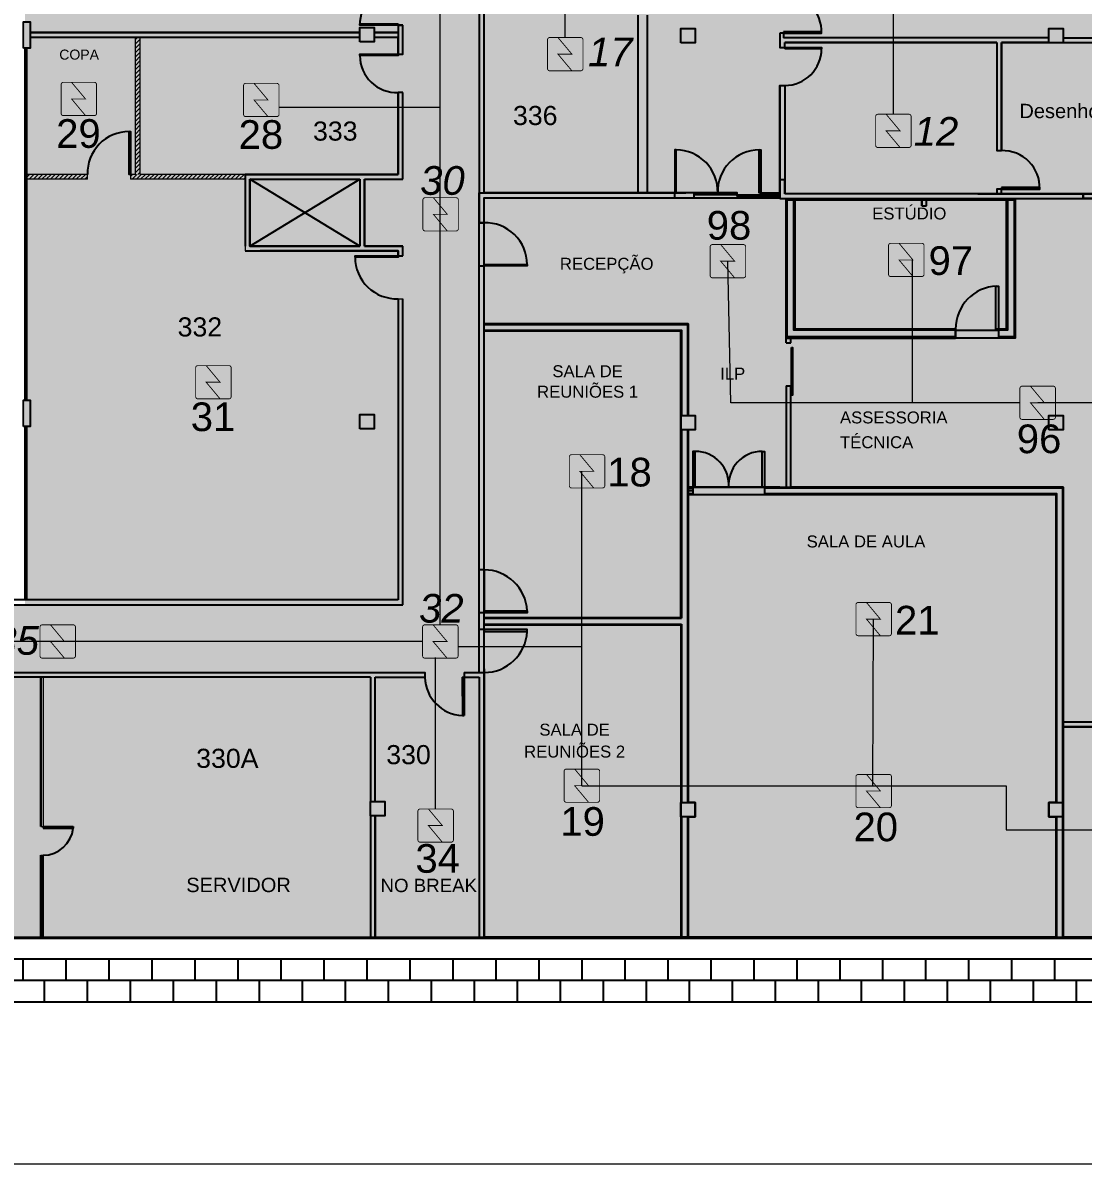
# Model space of a CAD drawing. Header units: metres. Extents: x -331 to 2982, y 362 to 2539.
# Drawn here: x 845.1 to 867.3, y 2147.78 to 2171.67 of the extents above; entities that cross this region are included whole.
import ezdxf
from ezdxf.enums import TextEntityAlignment as Align

# ---------------------------------------------------------------- set-up
doc = ezdxf.new("R2010")
doc.units = ezdxf.units.M
doc.layers.get('0').update_dxf_attribs({"color": 251})
for name, color, linetype in [('72_EGR_BASE_PRIMITIVE', 7, 'Continuous'), ('ALV', 251, 'Continuous'), ('CX', 251, 'Continuous'), ('Det', 251, 'Continuous'), ('DET. FUMAÇA', 1, 'Continuous'), ('Div', 251, 'Continuous'), ('Est', 251, 'Continuous'), ('PAREDE', 4, 'Continuous'), ('PORTAS', 2, 'Continuous'), ('SALAS NOVAS', 7, 'Continuous'), ('Texto_Salas', 251, 'Continuous'), ('vid', 251, 'Continuous')]:
    doc.layers.add(name, color=color, linetype=linetype)
doc.layers.add('_corredores', color=251, linetype='Continuous', plot=False)
doc.layers.add('_salas', color=251, linetype='Continuous', plot=False)
doc.styles.add('DESTAQUE', font='arial.ttf', dxfattribs={"height": 0.4})
doc.styles.add('X3G_ENTITY_1416C09E', font='arial.ttf', dxfattribs={"height": 0.6})
doc.styles.add('X3G_ENTITY_1416C0A1', font='arial.ttf', dxfattribs={"height": 0.6})
doc.styles.add('X3G_ENTITY_1416C0AD', font='arial.ttf', dxfattribs={"height": 0.6})
doc.styles.add('X3G_ENTITY_1416C0B6', font='arial.ttf', dxfattribs={"height": 0.6})
doc.styles.add('X3G_ENTITY_1416C0D7', font='arial.ttf', dxfattribs={"height": 0.6})
doc.styles.add('X3G_ENTITY_1416C119', font='arial.ttf', dxfattribs={"height": 0.6})
doc.styles.add('X3G_ENTITY_1416C125', font='arial.ttf', dxfattribs={"height": 0.6})
doc.styles.add('X3G_ENTITY_1421EF3B', font='arial.ttf', dxfattribs={"height": 0.3})
doc.styles.add('X3G_ENTITY_1421F298', font='arial.ttf', dxfattribs={"height": 0.28})
doc.styles.add('X3G_ENTITY_1421F3B1', font='arial.ttf', dxfattribs={"height": 0.6})
doc.linetypes.add('BATTING', pattern='A,0.0001,-0.1,[134,ltypeshp.shx,S=0.1,R=0,X=-0.1,Y=0],-0.2,[134,ltypeshp.shx,S=0.1,R=180,X=0.1,Y=0],-0.1', length=0.4001)

# ---------------------------------------------------------------- blocks, each defined once
blk = doc.blocks.new('Detector de fumaça')
at = {"layer": 'DET. FUMAÇA', "linetype": 'Continuous', "lineweight": 15, "const_width": 0.0187}
blk.add_lwpolyline([(774.599, 539.816), (775.249, 539.816, -0.414214), (775.296, 539.769), (775.296, 539.167, -0.414214), (775.249, 539.12), (774.599, 539.12, -0.414214), (774.553, 539.167), (774.553, 539.769, -0.414214)], format="xyb", close=True, dxfattribs=at)
blk.add_lwpolyline([(774.773, 539.816), (775.064, 539.468), (774.773, 539.468), (775.064, 539.12)], dxfattribs=at)

msp = doc.modelspace()

# ---------------------------------------------------------------- hatches: boundary and pattern name
at = {"layer": '_corredores', "transparency": 33554508}
h = msp.add_hatch(color=256, dxfattribs=at)
h.dxf.hatch_style = 1
h.paths.add_polyline_path([(851.611, 2224.542), (870.381, 2224.542), (870.381, 2226.378), (870.191, 2226.378), (870.191, 2226.575), (870.005, 2226.762), (866.306, 2226.763), (866.29, 2226.729), (866.185, 2226.811), (865.424, 2227.572), (863.996, 2227.572), (862.567, 2227.572), (861.757, 2226.763), (861.722, 2226.763), (861.718, 2226.762), (861.705, 2226.761), (861.687, 2226.761), (858.092, 2226.763), (857.746, 2226.416), (857.399, 2226.763), (853.806, 2226.763), (853.79, 2226.729), (853.686, 2226.811), (852.924, 2227.572), (851.496, 2227.572), (849.749, 2227.572), (849.749, 2226.812), (849.609, 2226.812), (849.609, 2229.892), (844.805, 2229.892), (844.805, 2226.871), (844.864, 2226.812), (845.246, 2227.194), (845.628, 2226.812), (845.246, 2226.43), (844.805, 2226.871), (844.805, 2226.753), (844.815, 2226.763), (840.708, 2226.763), (840.376, 2226.43), (840.043, 2226.763), (836.436, 2226.763), (836.42, 2226.729), (836.316, 2226.811), (835.554, 2227.572), (834.126, 2227.572), (832.698, 2227.572), (831.888, 2226.763), (831.852, 2226.763), (831.849, 2226.762), (831.835, 2226.761), (831.817, 2226.761), (828.223, 2226.763), (827.876, 2226.416), (827.529, 2226.763), (823.936, 2226.763), (823.92, 2226.729), (823.815, 2226.811), (823.054, 2227.572), (821.626, 2227.572), (820.197, 2227.572), (819.387, 2226.763), (819.352, 2226.763), (819.348, 2226.762), (819.335, 2226.761), (819.317, 2226.761), (815.722, 2226.763), (815.376, 2226.416), (815.029, 2226.763), (811.436, 2226.763), (811.42, 2226.729), (811.315, 2226.811), (810.554, 2227.572), (809.126, 2227.572), (807.697, 2227.572), (806.887, 2226.763), (806.852, 2226.763), (806.848, 2226.762), (806.835, 2226.761), (806.817, 2226.761), (803.222, 2226.763), (802.876, 2226.416), (802.529, 2226.763), (798.936, 2226.763), (798.92, 2226.729), (798.815, 2226.811), (798.054, 2227.572), (796.626, 2227.572), (795.197, 2227.572), (794.387, 2226.763), (794.352, 2226.763), (794.348, 2226.762), (794.335, 2226.761), (794.317, 2226.761), (790.722, 2226.763), (790.376, 2226.416), (790.029, 2226.763), (786.436, 2226.763), (786.42, 2226.729), (786.315, 2226.811), (785.554, 2227.572), (784.126, 2227.572), (782.697, 2227.572), (781.887, 2226.763), (781.852, 2226.763), (781.848, 2226.762), (781.835, 2226.761), (781.817, 2226.761), (778.222, 2226.763), (777.876, 2226.416), (777.529, 2226.763), (773.936, 2226.763), (773.92, 2226.729), (773.816, 2226.811), (773.054, 2227.572), (771.626, 2227.572), (770.197, 2227.572), (769.387, 2226.763), (769.352, 2226.763), (769.348, 2226.762), (769.335, 2226.761), (769.317, 2226.761), (765.617, 2226.762), (765.431, 2226.575), (765.431, 2226.378), (765.241, 2226.378), (765.241, 2224.542), (770.086, 2224.542), (770.086, 2214.629), (770.226, 2214.629), (770.226, 2205.509), (767.338, 2205.509), (767.338, 2207.704), (766.211, 2207.704), (766.211, 2205.509), (751.111, 2205.509), (751.111, 2210.741), (749.911, 2210.741), (749.911, 2205.509), (746.061, 2205.509), (746.061, 2201.894), (748.431, 2201.894), (748.431, 2203.594), (748.031, 2203.594), (748.031, 2203.794), (754.456, 2203.794), (754.456, 2203.594), (754.131, 2203.594), (754.131, 2201.894), (754.456, 2201.894), (754.456, 2201.694), (754.456, 2201.169), (757.956, 2201.169), (757.956, 2203.569), (757.956, 2203.769), (768.011, 2203.769), (768.011, 2203.749), (768.816, 2203.749), (768.816, 2195.789), (767.986, 2195.789), (767.986, 2195.769), (762.346, 2195.769), (761.071, 2195.769), (761.071, 2193.044), (754.156, 2193.044), (752.481, 2193.044), (752.481, 2160.519), (752.481, 2157.069), (754.081, 2157.069), (754.081, 2160.544), (753.906, 2160.544), (753.906, 2163.419), (754.171, 2163.419), (754.171, 2187.629), (760.806, 2187.629), (760.806, 2187.719), (773.011, 2187.719), (775.861, 2187.719), (782.791, 2187.719), (782.791, 2190.319), (775.861, 2190.319), (772.986, 2190.319), (772.986, 2195.79), (771.756, 2195.789), (771.756, 2203.744), (773.121, 2203.744), (773.121, 2203.829), (845.141, 2203.829), (845.141, 2195.819), (845.261, 2195.819), (845.261, 2190.319), (839.761, 2190.319), (839.761, 2188.494), (845.261, 2188.494), (845.261, 2187.569), (849.661, 2187.569), (849.661, 2185.094), (852.261, 2185.094), (852.261, 2183.894), (853.061, 2183.894), (853.061, 2176.889), (852.261, 2176.889), (852.261, 2175.254), (853.061, 2175.254), (853.061, 2168.394), (852.261, 2168.394), (852.261, 2166.994), (853.061, 2166.994), (853.061, 2159.489), (825.261, 2159.489), (825.261, 2158.669), (814.561, 2158.669), (814.561, 2159.469), (811.031, 2159.469), (811.031, 2158.069), (813.081, 2158.069), (813.081, 2157.769), (812.881, 2157.769), (812.881, 2156.869), (827.081, 2156.869), (827.081, 2158.069), (854.661, 2158.069), (854.661, 2183.893), (855.756, 2183.893), (855.756, 2184.657), (854.661, 2184.657), (854.661, 2186.757), (855.756, 2186.757), (855.756, 2187.519), (852.011, 2187.519), (852.011, 2187.719), (870.321, 2187.719), (870.321, 2195.769), (866.411, 2195.769), (866.411, 2195.773), (852.411, 2195.789), (852.411, 2195.699), (852.411, 2190.369), (849.561, 2190.369), (849.561, 2205.509), (845.001, 2205.509), (845.001, 2208.659), (849.561, 2208.659), (849.561, 2208.919), (849.561, 2212.194), (852.211, 2212.194), (852.211, 2214.629), (851.611, 2214.629)])
h.paths.add_polyline_path([(845.931, 2221.609), (845.47, 2221.609), (845.47, 2222.029), (843.97, 2222.029), (843.97, 2221.609), (843.95, 2220.109), (845.93, 2220.109), (845.931, 2214.629), (846.008, 2214.629), (846.008, 2210.809), (843.811, 2210.809), (843.811, 2205.509), (835.011, 2205.509), (835.011, 2210.809), (833.811, 2210.809), (833.811, 2205.509), (825.011, 2205.509), (825.011, 2210.809), (823.811, 2210.809), (823.811, 2205.509), (815.011, 2205.509), (815.011, 2210.809), (813.811, 2210.809), (813.811, 2205.509), (805.011, 2205.509), (805.011, 2210.809), (803.811, 2210.809), (803.811, 2205.509), (795.011, 2205.509), (795.011, 2210.809), (793.811, 2210.809), (793.811, 2205.509), (785.011, 2205.509), (785.011, 2210.809), (783.811, 2210.809), (783.811, 2205.509), (775.011, 2205.509), (775.011, 2210.809), (773.981, 2210.809), (773.981, 2205.509), (773.196, 2205.509), (773.196, 2214.629), (773.126, 2214.629), (773.125, 2220.109), (775.146, 2220.109), (775.146, 2221.609), (775.126, 2221.609), (775.126, 2222.029), (773.626, 2222.029), (773.626, 2221.609), (773.166, 2221.609), (773.166, 2224.542), (845.931, 2224.541)], flags=16)
h.paths.add_polyline_path([(851.496, 2226.43), (851.114, 2226.812), (851.496, 2227.194), (851.878, 2226.812)], flags=16)
h.paths.add_polyline_path([(834.508, 2226.812), (834.126, 2226.43), (833.744, 2226.812), (834.126, 2227.194)], flags=16)
h.paths.add_polyline_path([(863.614, 2226.812), (863.996, 2227.194), (864.378, 2226.812), (863.996, 2226.43)], flags=16)
h.paths.add_polyline_path([(822.008, 2226.812), (821.626, 2226.43), (821.244, 2226.812), (821.626, 2227.194)], flags=16)
h.paths.add_polyline_path([(864.389, 2190.556), (864.551, 2190.634), (864.712, 2190.35), (866.013, 2191.248, -0.431733), (866.332, 2192.391), (865.598, 2193.79), (865.28, 2193.589), (865.172, 2193.734, -2.788173)], flags=16)
h.paths.add_polyline_path([(809.508, 2226.812), (809.126, 2226.43), (808.744, 2226.812), (809.126, 2227.194)], flags=16)
h.paths.add_polyline_path([(797.008, 2226.812), (796.626, 2226.43), (796.244, 2226.812), (796.626, 2227.194)], flags=16)
h.paths.add_polyline_path([(784.507, 2226.812), (784.126, 2226.43), (783.744, 2226.812), (784.126, 2227.194)], flags=16)
h.paths.add_polyline_path([(772.008, 2226.812), (771.626, 2226.43), (771.244, 2226.812), (771.626, 2227.194)], flags=16)
h.paths.add_polyline_path([(767.557, 2193.922), (767.41, 2193.819), (767.205, 2194.063), (766.31, 2193.169, -0.414214), (766.31, 2192.369), (767.205, 2191.475), (767.41, 2191.719), (767.557, 2191.616, -3.171595)], flags=16)
at = {"layer": '_salas', "transparency": 33554559}
h = msp.add_hatch(color=256, dxfattribs=at)
h.dxf.hatch_style = 1
h.paths.add_polyline_path([(839.661, 2195.817), (775.861, 2195.791), (775.861, 2190.319), (782.791, 2190.319), (782.791, 2187.719), (775.861, 2187.719), (775.861, 2183.019), (799.661, 2183.019), (799.661, 2183.219), (799.261, 2183.219), (799.261, 2187.519), (806.361, 2187.519), (806.361, 2184.769), (809.061, 2184.769), (809.061, 2184.569), (810.961, 2184.569), (810.961, 2185.099), (815.161, 2185.099), (815.161, 2187.419), (817.261, 2187.419), (817.261, 2185.099), (839.261, 2185.094), (839.261, 2182.894), (845.151, 2182.894), (845.151, 2159.489), (853.061, 2159.489), (853.061, 2166.994), (852.261, 2166.994), (852.261, 2168.394), (853.061, 2168.394), (853.061, 2175.254), (852.261, 2175.254), (852.261, 2176.889), (853.061, 2176.889), (853.061, 2183.894), (852.261, 2183.894), (852.261, 2185.094), (849.661, 2185.094), (849.661, 2187.569), (845.261, 2187.569), (845.261, 2188.494), (839.761, 2188.494), (839.761, 2190.319), (839.661, 2190.319)])
h = msp.add_hatch(color=256, dxfattribs=at)
h.dxf.hatch_style = 1
h.paths.add_polyline_path([(870.321, 2187.719), (852.011, 2187.719), (852.011, 2187.519), (855.756, 2187.519), (855.756, 2186.757), (854.661, 2186.757), (854.661, 2184.657), (855.756, 2184.657), (855.756, 2183.893), (854.661, 2183.893), (854.661, 2158.069), (827.081, 2158.069), (827.081, 2156.869), (812.881, 2156.869), (812.881, 2157.769), (813.081, 2157.769), (813.081, 2158.069), (811.031, 2158.069), (811.031, 2159.469), (811.111, 2159.469), (811.111, 2163.169), (809.161, 2163.169), (809.161, 2163.319), (806.761, 2163.319), (806.761, 2160.619), (806.361, 2160.619), (806.361, 2159.744), (794.611, 2159.744), (794.611, 2150.719), (794.811, 2150.719), (794.811, 2152.509), (818.111, 2152.509), (870.321, 2152.509)])
h.paths.add_polyline_path([(806.557, 2158.749), (806.557, 2155.869), (802.711, 2155.869), (802.711, 2158.749)], flags=16)
at = {"layer": 'ALV', "linetype": 'Continuous', "lineweight": 15, "true_color": 0x5f5f5f}
h = msp.add_hatch(dxfattribs=at)
h.set_pattern_fill('ANSI31', color=251, scale=0.02)
h.set_pattern_definition([(45, (-478.100764, 0), (-0.0449012806, 0.0449012806), [])])
h.paths.add_polyline_path([(847.559, 2171.371), (847.459, 2171.371), (847.459, 2168.496), (847.559, 2168.496)])
h = msp.add_hatch(dxfattribs=at)
h.set_pattern_fill('ANSI31', color=251, scale=0.02)
h.set_pattern_definition([(45, (-568.100764, 0), (-0.0449012806, 0.0449012806), [])])
h.paths.add_polyline_path([(849.759, 2168.496), (847.359, 2168.496), (847.359, 2168.396), (849.759, 2168.396)])
h.paths.add_polyline_path([(846.459, 2168.496), (845.184, 2168.496), (845.184, 2168.396), (846.459, 2168.396)])

# ---------------------------------------------------------------- linework, layer by layer
at = {"linetype": 'Continuous'}
msp.add_line((860.953, 2168.392), (861.053, 2168.392), dxfattribs=at)
at = {"layer": '72_EGR_BASE_PRIMITIVE', "color": 251, "true_color": 0x5f5f5f}
for p, q in [((861.823, 2171.127), (861.053, 2171.127)), ((861.823, 2171.157), (861.823, 2171.127))]:
    msp.add_line(p, q, dxfattribs=at)
at = {"layer": '72_EGR_BASE_PRIMITIVE', "color": 251, "linetype": 'Continuous', "lineweight": -3, "true_color": 0x5f5f5f}
msp.add_line((852.379, 2157.971), (843.062, 2157.971), dxfattribs=at)
msp.add_lwpolyline([(860.953, 2168.01), (860.549, 2168.01), (860.549, 2168.11)], dxfattribs=at)
at = {"layer": '72_EGR_BASE_PRIMITIVE', "color": 251, "linetype": 'Continuous', "lineweight": -3, "true_color": 0x5f5f5f, "extrusion": (-1.22405e-16, 6.11726e-17, -1)}
msp.add_lwpolyline([(-865.59, 2168.093), (-865.59, 2168.193), (-865.49, 2168.193), (-865.49, 2168.193), (-865.49, 2168.093)], dxfattribs=at)
at = {"layer": '72_EGR_BASE_PRIMITIVE', "color": 251, "true_color": 0x5f5f5f}
for points in [[(866.879, 2171.357, 0), (870.299, 2171.357, 0)], [(866.879, 2171.257, 0), (870.299, 2171.257, 0)], [(860.549, 2168.11, 0), (860.953, 2168.11, 0)], [(852.479, 2155.371, 0), (852.479, 2157.166, 0)]]:
    msp.add_polyline3d(points, dxfattribs=at)
at = {"layer": 'ALV', "color": 251}
for p, q in [((854.659, 2181.996), (854.659, 2167.484)), ((854.759, 2168.11), (854.759, 2181.996)), ((857.979, 2171.835), (857.979, 2168.11)), ((858.179, 2168.11), (858.179, 2171.835)), ((861.023, 2171.457), (860.953, 2171.457)), ((861.023, 2171.457), (861.023, 2171.357)), ((866.579, 2171.357), (861.023, 2171.357)), ((866.579, 2171.357), (861.023, 2171.357)), ((865.49, 2171.257), (861.053, 2171.257)), ((861.053, 2171.257), (865.49, 2171.257)), ((865.49, 2171.257), (865.49, 2168.998)), ((866.579, 2171.257), (865.59, 2171.257)), ((865.59, 2171.257), (866.579, 2171.257)), ((860.953, 2170.337), (860.953, 2167.992)), ((861.055, 2170.358), (861.053, 2168.092)), ((857.979, 2168.11), (854.759, 2168.11)), ((858.749, 2168.11), (858.179, 2168.11)), ((854.759, 2167.484), (854.759, 2168.01)), ((860.953, 2167.992), (863.919, 2167.992)), ((860.953, 2167.992), (863.919, 2167.992)), ((867.299, 2168.092), (861.053, 2168.092)), ((863.919, 2167.842), (863.919, 2167.992)), ((863.919, 2167.992), (863.919, 2167.842)), ((864.019, 2167.842), (864.019, 2167.992)), ((864.019, 2167.992), (867.299, 2167.992)), ((866.092, 2168.092), (867.299, 2168.092)), ((866.092, 2167.992), (867.299, 2167.992)), ((863.919, 2167.842), (864.019, 2167.842)), ((854.759, 2167.484), (854.659, 2167.484)), ((854.659, 2167.484), (854.759, 2167.484)), ((854.659, 2166.584), (854.759, 2166.584)), ((854.759, 2158.146), (854.759, 2166.584)), ((852.959, 2159.591), (844.769, 2159.591)), ((844.769, 2159.491), (853.059, 2159.491)), ((854.343, 2158.071), (854.343, 2157.971)), ((845.529, 2157.971), (845.479, 2157.971)), ((845.479, 2157.971), (845.479, 2154.846)), ((845.479, 2154.846), (845.479, 2157.971)), ((852.379, 2157.971), (852.379, 2157.166)), ((852.479, 2157.166), (852.479, 2157.971)), ((852.479, 2157.971), (853.517, 2157.971)), ((854.303, 2157.971), (854.343, 2157.971)), ((854.343, 2157.971), (854.659, 2157.971)), ((854.659, 2157.971), (854.659, 2152.531)), ((852.379, 2157.166), (852.379, 2155.371)), ((852.379, 2155.371), (852.489, 2155.371)), ((852.379, 2155.071), (852.379, 2152.531)), ((852.379, 2155.071), (852.379, 2152.531)), ((852.479, 2155.071), (852.479, 2152.531)), ((852.479, 2152.531), (852.479, 2155.071)), ((845.479, 2152.531), (845.479, 2154.246)), ((845.479, 2154.246), (845.479, 2152.531)), ((845.479, 2152.531), (845.529, 2152.531))]:
    msp.add_line(p, q, dxfattribs=at)
at = {"layer": 'ALV', "color": 150, "lineweight": 0}
msp.add_line((856.458, 2171.364), (856.458, 2172.281), dxfattribs=at)
at = {"layer": 'ALV', "color": 251, "true_color": 0x5f5f5f}
for p, q in [((853.059, 2171.016), (853.059, 2171.621)), ((853.059, 2171.016), (853.059, 2171.621)), ((853.059, 2170.216), (852.959, 2170.216)), ((852.959, 2170.216), (852.959, 2168.496)), ((853.059, 2170.216), (852.959, 2170.216)), ((852.959, 2170.216), (852.959, 2168.496)), ((853.059, 2168.396), (853.059, 2170.216)), ((853.059, 2168.396), (853.059, 2170.216)), ((852.959, 2168.496), (849.759, 2168.496)), ((849.759, 2168.496), (849.759, 2166.996)), ((849.859, 2166.996), (849.859, 2168.396)), ((849.859, 2168.396), (852.159, 2168.396)), ((849.859, 2166.996), (849.859, 2168.396)), ((849.859, 2168.396), (852.159, 2168.396)), ((852.159, 2168.396), (852.159, 2167.054)), ((852.159, 2168.396), (852.159, 2167.054)), ((852.259, 2166.996), (852.259, 2168.396)), ((852.259, 2168.396), (853.059, 2168.396)), ((852.259, 2166.996), (852.259, 2168.396)), ((852.259, 2168.396), (853.059, 2168.396)), ((852.159, 2166.996), (849.859, 2166.996)), ((852.159, 2166.996), (849.859, 2166.996)), ((853.059, 2166.996), (852.259, 2166.996)), ((853.059, 2166.996), (852.259, 2166.996)), ((853.059, 2166.796), (853.059, 2166.996)), ((852.959, 2166.796), (853.059, 2166.796)), ((852.959, 2165.896), (852.959, 2159.591)), ((853.059, 2159.491), (853.059, 2165.896)), ((852.959, 2165.33), (852.959, 2159.591)), ((852.959, 2165.33), (852.959, 2159.591)), ((853.059, 2159.491), (853.059, 2165.33)), ((853.059, 2159.491), (853.059, 2165.33)), ((853.059, 2160.591), (853.059, 2165.33))]:
    msp.add_line(p, q, dxfattribs=at)
at = {"layer": 'ALV', "color": 251, "linetype": 'Continuous', "lineweight": 15, "true_color": 0x5f5f5f}
for p, q in [((846.459, 2168.496), (845.184, 2168.496)), ((846.459, 2168.396), (845.184, 2168.396)), ((846.459, 2168.396), (846.459, 2168.496)), ((847.459, 2168.496), (847.359, 2168.496)), ((849.759, 2168.396), (847.359, 2168.396)), ((849.759, 2168.496), (847.559, 2168.496))]:
    msp.add_line(p, q, dxfattribs=at)
at = {"layer": 'ALV'}
for p, q in [((860.953, 2168.392), (860.953, 2167.992)), ((860.953, 2168.392), (860.953, 2167.992)), ((861.053, 2168.392), (861.053, 2168.092)), ((861.053, 2168.092), (861.053, 2168.392)), ((854.759, 2160.221), (854.759, 2168.01)), ((860.953, 2167.992), (867.299, 2167.992)), ((860.953, 2167.992), (870.319, 2167.992)), ((869.619, 2168.092), (861.053, 2168.092)), ((865.092, 2168.092), (867.299, 2168.092)), ((865.092, 2167.992), (867.299, 2167.992)), ((867.299, 2168.092), (867.299, 2167.992)), ((867.299, 2167.992), (867.299, 2168.092)), ((867.299, 2167.992), (870.319, 2167.992)), ((854.343, 2158.071), (854.343, 2157.971)), ((854.759, 2152.531), (854.759, 2158.071)), ((854.303, 2157.971), (854.343, 2157.971)), ((854.343, 2157.971), (854.659, 2157.971)), ((854.659, 2157.971), (854.659, 2152.531)), ((845.479, 2152.531), (845.479, 2154.246)), ((845.529, 2152.531), (845.529, 2154.246))]:
    msp.add_line(p, q, dxfattribs=at)
at = {"layer": 'ALV', "linetype": 'Continuous', "lineweight": 15}
for p, q in [((845.529, 2157.971), (845.529, 2154.846)), ((845.479, 2154.846), (845.529, 2154.846)), ((845.479, 2154.246), (845.529, 2154.246)), ((845.529, 2154.246), (845.529, 2152.531))]:
    msp.add_line(p, q, dxfattribs=at)
at = {"layer": 'ALV', "color": 251}
for points in [[(857.979, 2171.748), (857.979, 2168.11)], [(858.179, 2168.11), (858.179, 2171.748)], [(854.659, 2168.13), (854.659, 2168.13)], [(857.979, 2168.11), (854.779, 2168.11)], [(852.959, 2166.796), (852.959, 2166.896), (850.072, 2166.896)], [(854.343, 2158.071), (854.659, 2158.071), (854.659, 2158.071), (854.659, 2166.584)], [(843.062, 2158.071), (853.517, 2158.071), (853.517, 2157.97)], [(854.759, 2158.146), (854.759, 2152.531)]]:
    msp.add_lwpolyline(points, dxfattribs=at)
at = {"layer": 'ALV', "color": 251, "true_color": 0x5f5f5f}
for points in [[(845.259, 2171.471), (852.159, 2171.471)], [(852.159, 2171.471), (845.259, 2171.471)], [(852.459, 2171.471), (852.959, 2171.471)], [(852.459, 2171.471), (852.959, 2171.471)], [(852.959, 2171.621), (852.959, 2171.471)], [(852.959, 2171.621), (853.059, 2171.621)], [(852.959, 2171.621), (852.959, 2171.471)], [(852.959, 2171.621), (853.059, 2171.621)], [(845.259, 2171.371), (852.159, 2171.371)], [(845.259, 2171.371), (852.159, 2171.371)], [(852.459, 2171.371), (852.959, 2171.371)], [(852.459, 2171.371), (852.959, 2171.371)], [(852.959, 2171.016), (852.959, 2171.371)], [(852.959, 2171.016), (852.959, 2171.371)], [(852.959, 2171.016), (853.059, 2171.016)], [(852.959, 2171.016), (853.059, 2171.016)], [(853.059, 2170.216), (852.959, 2170.216)], [(852.959, 2168.496), (852.959, 2170.216)], [(853.059, 2170.216), (852.959, 2170.216)], [(852.959, 2168.496), (852.959, 2170.216)], [(853.059, 2168.396), (853.059, 2170.216)], [(853.059, 2168.396), (853.059, 2170.216)], [(849.759, 2168.496), (852.959, 2168.496)], [(849.859, 2168.496), (852.959, 2168.496)], [(849.859, 2168.396), (849.859, 2166.996), (852.159, 2166.996)], [(849.859, 2168.396), (852.159, 2168.396)], [(849.859, 2168.396), (849.859, 2166.996), (852.159, 2166.996)], [(849.859, 2168.396), (852.159, 2168.396)], [(852.159, 2168.396), (852.159, 2166.996)], [(852.159, 2168.396), (852.159, 2166.996)], [(852.259, 2168.396), (852.259, 2166.996)], [(852.259, 2168.396), (853.059, 2168.396)], [(852.259, 2168.396), (852.259, 2166.996)], [(852.259, 2168.396), (853.059, 2168.396)], [(852.259, 2166.996), (853.059, 2166.996)], [(852.259, 2166.996), (853.059, 2166.996)], [(852.959, 2166.996), (852.959, 2166.996)], [(853.059, 2166.996), (853.059, 2166.996)], [(849.759, 2166.896), (852.959, 2166.896)], [(849.759, 2166.896), (852.959, 2166.896)], [(852.959, 2166.896), (850.072, 2166.896)], [(852.959, 2166.896), (852.959, 2166.796)], [(853.059, 2164.896), (853.059, 2164.896)]]:
    msp.add_lwpolyline(points, dxfattribs=at)
for points in [[(852.159, 2171.471), (845.259, 2171.471), (845.259, 2171.371), (852.159, 2171.371)], [(853.059, 2171.621), (852.959, 2171.621), (852.959, 2171.471), (852.459, 2171.471), (852.459, 2171.371), (852.959, 2171.371), (852.959, 2171.016), (853.059, 2171.016)], [(853.059, 2171.621), (852.959, 2171.621), (852.959, 2171.016), (853.059, 2171.016)]]:
    msp.add_lwpolyline(points, close=True, dxfattribs=at)
at = {"layer": 'ALV', "color": 251, "linetype": 'Continuous', "lineweight": 15, "true_color": 0x5f5f5f}
for points in [[(852.959, 2171.651), (852.959, 2171.621)], [(847.459, 2168.496), (847.459, 2171.371)], [(847.559, 2168.496), (847.559, 2171.371)], [(847.359, 2168.496), (847.359, 2168.396)], [(852.959, 2168.496), (849.759, 2168.496)], [(849.759, 2168.496), (849.759, 2166.896)]]:
    msp.add_lwpolyline(points, dxfattribs=at)
at = {"layer": 'ALV', "color": 251, "linetype": 'Continuous', "lineweight": -3, "true_color": 0x5f5f5f}
for points in [[(860.953, 2171.457), (860.953, 2171.157), (861.053, 2171.157), (861.053, 2171.257)], [(865.49, 2171.257), (865.49, 2168.998), (865.59, 2168.998)], [(860.953, 2167.992), (860.953, 2170.358), (861.055, 2170.358)], [(854.779, 2168.01), (858.749, 2168.01), (858.749, 2168.11)]]:
    msp.add_lwpolyline(points, dxfattribs=at)
at = {"layer": 'ALV', "color": 251, "linetype": 'Continuous', "lineweight": -3}
msp.add_lwpolyline([(865.59, 2171.257), (865.59, 2168.998), (865.59, 2171.257)], dxfattribs=at)
at = {"layer": 'ALV'}
for points in [[(854.659, 2160.221), (854.659, 2168.11), (858.979, 2168.11)], [(854.759, 2168.01), (859.153, 2168.01), (859.153, 2168.11), (854.759, 2168.11)], [(854.343, 2158.071), (854.759, 2158.071), (854.759, 2158.071)], [(845.479, 2154.246), (845.479, 2152.531), (845.529, 2152.531), (845.529, 2154.246)]]:
    msp.add_lwpolyline(points, dxfattribs=at)
at = {"layer": 'CX', "color": 251, "ltscale": 8}
msp.add_line((861.053, 2171.157), (861.053, 2171.127), dxfattribs=at)
at = {"layer": 'CX', "color": 8, "linetype": 'Continuous'}
for p, q in [((864.629, 2165.262), (864.629, 2165.072)), ((865.529, 2165.262), (865.529, 2165.072))]:
    msp.add_line(p, q, dxfattribs=at)
at = {"layer": 'CX', "linetype": 'Continuous'}
for p, q in [((859.029, 2161.951), (859.179, 2161.951)), ((859.029, 2161.931), (859.129, 2161.931)), ((859.129, 2161.951), (859.129, 2161.801)), ((860.629, 2161.951), (860.629, 2161.801)), ((860.679, 2161.951), (861.079, 2161.951)), ((859.029, 2161.821), (859.129, 2161.821)), ((859.029, 2161.801), (859.179, 2161.801))]:
    msp.add_line(p, q, dxfattribs=at)
at = {"layer": 'CX', "ltscale": 0.8}
for p, q in [((859.179, 2161.801), (860.579, 2161.801)), ((854.303, 2157.971), (854.304, 2157.171)), ((854.343, 2157.971), (854.344, 2157.171)), ((854.304, 2157.171), (854.344, 2157.171)), ((845.529, 2154.846), (846.159, 2154.846)), ((845.529, 2154.811), (846.159, 2154.811))]:
    msp.add_line(p, q, dxfattribs=at)
at = {"layer": 'CX'}
for p, q in [((854.759, 2160.221), (854.659, 2160.221)), ((854.759, 2159.321), (854.659, 2159.321)), ((854.759, 2158.971), (854.759, 2159.321)), ((854.759, 2158.971), (854.659, 2158.971))]:
    msp.add_line(p, q, dxfattribs=at)
at = {"layer": 'CX', "color": 251, "ltscale": 0.8}
for p, q in [((854.303, 2157.971), (854.304, 2157.171)), ((854.343, 2157.971), (854.344, 2157.171)), ((854.304, 2157.171), (854.344, 2157.171))]:
    msp.add_line(p, q, dxfattribs=at)
at = {"layer": 'CX', "color": 251, "ltscale": 8, "true_color": 0x5f5f5f}
for points in [[(852.959, 2171.651), (852.959, 2171.621), (852.159, 2171.621), (852.159, 2171.651)], [(852.959, 2171.651), (852.959, 2171.621), (852.159, 2171.621), (852.159, 2171.651)], [(852.959, 2171.016), (852.959, 2170.986), (852.159, 2170.986), (852.159, 2171.016)], [(847.359, 2168.496), (847.329, 2168.496), (847.329, 2169.396), (847.359, 2169.396)], [(852.959, 2166.796), (852.959, 2166.766), (852.059, 2166.766), (852.059, 2166.796)]]:
    msp.add_lwpolyline(points, close=True, dxfattribs=at)
at = {"layer": 'CX', "color": 251, "ltscale": 8}
for points in [[(861.023, 2171.487), (861.023, 2171.457), (861.823, 2171.457), (861.823, 2171.487)], [(865.59, 2168.223), (865.59, 2168.193), (866.39, 2168.193), (866.39, 2168.223)], [(854.759, 2166.584), (854.759, 2166.614), (855.659, 2166.614), (855.659, 2166.584)]]:
    msp.add_lwpolyline(points, close=True, dxfattribs=at)
at = {"layer": 'CX', "color": 251, "linetype": 'Continuous', "lineweight": -3, "true_color": 0x5f5f5f}
msp.add_lwpolyline([(861.053, 2171.157), (861.823, 2171.157), (861.823, 2171.127)], dxfattribs=at)
at = {"layer": 'CX', "color": 251, "ltscale": 0.8}
for points in [[(858.749, 2168.11), (858.779, 2168.11), (858.779, 2169.01), (858.749, 2169.01)], [(860.549, 2168.11), (860.519, 2168.11), (860.519, 2169.01), (860.549, 2169.01)]]:
    msp.add_lwpolyline(points, close=True, dxfattribs=at)
at = {"layer": 'CX', "ltscale": 0.8}
for points in [[(859.153, 2168.11), (859.153, 2168.08), (860.053, 2168.08), (860.053, 2168.11)], [(860.953, 2168.073), (860.953, 2168.043), (860.053, 2168.043), (860.053, 2168.073)], [(859.129, 2161.951), (859.179, 2161.951), (859.179, 2162.701), (859.129, 2162.701)], [(860.629, 2161.951), (860.579, 2161.951), (860.579, 2162.701), (860.629, 2162.701)]]:
    msp.add_lwpolyline(points, close=True, dxfattribs=at)
at = {"layer": 'CX', "color": 8, "linetype": 'Continuous'}
for points in [[(865.529, 2165.262), (865.469, 2165.262), (865.469, 2166.162), (865.529, 2166.162)], [(864.629, 2165.237), (865.529, 2165.237), (865.529, 2165.072), (864.629, 2165.072)]]:
    msp.add_lwpolyline(points, close=True, dxfattribs=at)
msp.add_lwpolyline([(865.879, 2165.072), (865.529, 2165.072)], dxfattribs=at)
msp.add_lwpolyline([(865.879, 2165.072), (865.529, 2165.072)], dxfattribs=at)
msp.add_lwpolyline([(865.879, 2165.072), (865.529, 2165.072)], dxfattribs=at)
at = {"layer": 'CX', "linetype": 'BATTING'}
msp.add_lwpolyline([(859.129, 2161.876), (859.029, 2161.876)], dxfattribs=at)
at = {"layer": 'CX', "ltscale": 0.8}
for points in [[(854.759, 2160.221), (854.759, 2159.361)], [(854.759, 2158.071), (854.759, 2158.931)], [(845.529, 2154.846), (845.529, 2154.811)], [(846.159, 2154.846), (846.159, 2154.811)]]:
    msp.add_lwpolyline(points, dxfattribs=at)
at = {"layer": 'CX'}
msp.add_lwpolyline([(854.659, 2158.971), (854.659, 2159.321)], dxfattribs=at)
at = {"layer": 'CX', "linetype": 'Continuous'}
for points in [[(854.759, 2159.321), (854.759, 2159.361), (855.659, 2159.361), (855.659, 2159.321)], [(854.759, 2158.971), (854.759, 2158.931), (855.659, 2158.931), (855.659, 2158.971)]]:
    msp.add_lwpolyline(points, close=True, dxfattribs=at)
at = {"layer": 'CX', "color": 251, "ltscale": 8}
for centre, radius, start, end in [((852.93, 2171.65), 0.771, 87.8389, 182.1611), ((861.053, 2171.487), 0.771, 357.8106, 90), ((861.047, 2171.135), 0.776, 270.5761, 359.4303), ((865.611, 2168.219), 0.779, 358.0738, 91.5783), ((854.789, 2166.614), 0.871, 0, 91.942)]:
    msp.add_arc(centre, radius, start, end, dxfattribs=at)
at = {"layer": 'CX', "color": 251, "ltscale": 8, "true_color": 0x5f5f5f}
for centre, radius, start, end in [((852.93, 2171.65), 0.771, 87.8389, 182.1611), ((852.933, 2170.986), 0.774, 180, 271.942), ((847.329, 2168.526), 0.871, 90, 181.942), ((852.93, 2166.766), 0.871, 180, 271.942)]:
    msp.add_arc(centre, radius, start, end, dxfattribs=at)
at = {"layer": 'CX', "color": 251, "ltscale": 0.8}
for centre, radius, start, end in [((858.779, 2168.14), 0.871, 358.058, 90), ((860.519, 2168.14), 0.871, 90, 181.942), ((854.343, 2157.996), 0.826, 181.8454, 267.2796)]:
    msp.add_arc(centre, radius, start, end, dxfattribs=at)
at = {"layer": 'CX', "color": 8, "ltscale": 0.8}
msp.add_arc((865.53, 2165.262), 0.901, 92.6039, 180, dxfattribs=at)
at = {"layer": 'CX', "ltscale": 0.8}
for centre, radius, start, end in [((859.179, 2161.999), 0.702, 355.0209, 90), ((860.58, 2161.999), 0.702, 90, 184.9791), ((854.759, 2159.32), 0.901, 2.6039, 90), ((854.759, 2158.972), 0.901, 270, 357.3961), ((845.524, 2154.885), 0.639, 270.4217, 353.3514)]:
    msp.add_arc(centre, radius, start, end, dxfattribs=at)
at = {"layer": 'Det', "color": 251, "true_color": 0x5f5f5f}
for p, q in [((852.159, 2166.996), (849.859, 2168.396)), ((849.859, 2166.996), (852.159, 2168.396)), ((852.159, 2166.996), (849.859, 2168.396)), ((849.859, 2166.996), (852.159, 2168.396))]:
    msp.add_line(p, q, dxfattribs=at)
at = {"layer": 'Det', "color": 251}
for p, q in [((870.759, 2152.071), (794.809, 2152.071)), ((845.109, 2151.621), (845.109, 2152.071)), ((845.559, 2152.071), (845.559, 2152.071)), ((846.009, 2151.621), (846.009, 2152.071)), ((846.459, 2152.071), (846.459, 2152.071)), ((846.909, 2151.621), (846.909, 2152.071)), ((847.359, 2152.071), (847.359, 2152.071)), ((847.809, 2151.621), (847.809, 2152.071)), ((848.259, 2152.071), (848.259, 2152.071)), ((848.709, 2151.621), (848.709, 2152.071)), ((849.159, 2152.071), (849.159, 2152.071)), ((849.609, 2151.621), (849.609, 2152.071)), ((850.059, 2152.071), (850.059, 2152.071)), ((850.509, 2151.621), (850.509, 2152.071)), ((850.959, 2152.071), (850.959, 2152.071)), ((851.409, 2151.621), (851.409, 2152.071)), ((851.859, 2152.071), (851.859, 2152.071)), ((852.309, 2151.621), (852.309, 2152.071)), ((852.759, 2152.071), (852.759, 2152.071)), ((853.209, 2151.621), (853.209, 2152.071)), ((853.659, 2152.071), (853.659, 2152.071)), ((854.109, 2151.621), (854.109, 2152.071)), ((854.559, 2152.071), (854.559, 2152.071)), ((855.009, 2151.621), (855.009, 2152.071)), ((855.459, 2152.071), (855.459, 2152.071)), ((855.909, 2151.621), (855.909, 2152.071)), ((856.359, 2152.071), (856.359, 2152.071)), ((856.809, 2151.621), (856.809, 2152.071)), ((857.259, 2152.071), (857.259, 2152.071)), ((857.709, 2151.621), (857.709, 2152.071)), ((858.159, 2152.071), (858.159, 2152.071)), ((858.609, 2151.621), (858.609, 2152.071)), ((859.059, 2152.071), (859.059, 2152.071)), ((859.509, 2151.621), (859.509, 2152.071)), ((859.959, 2152.071), (859.959, 2152.071)), ((860.409, 2151.621), (860.409, 2152.071)), ((860.859, 2152.071), (860.859, 2152.071)), ((861.309, 2151.621), (861.309, 2152.071)), ((861.759, 2152.071), (861.759, 2152.071)), ((862.209, 2151.621), (862.209, 2152.071)), ((862.659, 2152.071), (862.659, 2152.071)), ((863.109, 2151.621), (863.109, 2152.071)), ((863.559, 2152.071), (863.559, 2152.071)), ((864.009, 2151.621), (864.009, 2152.071)), ((864.459, 2152.071), (864.459, 2152.071)), ((864.909, 2151.621), (864.909, 2152.071)), ((865.359, 2152.071), (865.359, 2152.071)), ((865.809, 2151.621), (865.809, 2152.071)), ((866.259, 2152.071), (866.259, 2152.071)), ((866.709, 2151.621), (866.709, 2152.071)), ((867.159, 2152.071), (867.159, 2152.071)), ((870.759, 2151.621), (794.809, 2151.621)), ((845.559, 2151.171), (845.559, 2151.621)), ((846.459, 2151.171), (846.459, 2151.621)), ((847.359, 2151.171), (847.359, 2151.621)), ((848.259, 2151.171), (848.259, 2151.621)), ((849.159, 2151.171), (849.159, 2151.621)), ((850.059, 2151.171), (850.059, 2151.621)), ((850.959, 2151.171), (850.959, 2151.621)), ((851.859, 2151.171), (851.859, 2151.621)), ((852.759, 2151.171), (852.759, 2151.621)), ((853.659, 2151.171), (853.659, 2151.621)), ((854.559, 2151.171), (854.559, 2151.621)), ((855.459, 2151.171), (855.459, 2151.621)), ((856.359, 2151.171), (856.359, 2151.621)), ((857.259, 2151.171), (857.259, 2151.621)), ((858.159, 2151.171), (858.159, 2151.621)), ((859.059, 2151.171), (859.059, 2151.621)), ((859.959, 2151.171), (859.959, 2151.621)), ((860.859, 2151.171), (860.859, 2151.621)), ((861.759, 2151.171), (861.759, 2151.621)), ((862.659, 2151.171), (862.659, 2151.621)), ((863.559, 2151.171), (863.559, 2151.621)), ((864.459, 2151.171), (864.459, 2151.621)), ((865.359, 2151.171), (865.359, 2151.621)), ((866.259, 2151.171), (866.259, 2151.621)), ((867.159, 2151.171), (867.159, 2151.621)), ((871.209, 2151.171), (794.809, 2151.171))]:
    msp.add_line(p, q, dxfattribs=at)
at = {"layer": 'Det'}
for p, q in [((870.759, 2152.071), (853.37, 2152.071)), ((854.109, 2151.621), (854.109, 2152.071)), ((855.009, 2151.621), (855.009, 2152.071)), ((855.909, 2151.621), (855.909, 2152.071)), ((856.809, 2151.621), (856.809, 2152.071)), ((857.709, 2151.621), (857.709, 2152.071)), ((858.609, 2151.621), (858.609, 2152.071)), ((859.509, 2151.621), (859.509, 2152.071)), ((860.409, 2151.621), (860.409, 2152.071)), ((861.309, 2151.621), (861.309, 2152.071)), ((862.209, 2151.621), (862.209, 2152.071)), ((863.109, 2151.621), (863.109, 2152.071)), ((864.009, 2151.621), (864.009, 2152.071)), ((864.909, 2151.621), (864.909, 2152.071)), ((865.809, 2151.621), (865.809, 2152.071)), ((866.709, 2151.621), (866.709, 2152.071)), ((870.759, 2151.621), (853.37, 2151.621)), ((854.559, 2151.171), (854.559, 2151.621)), ((855.459, 2151.171), (855.459, 2151.621)), ((856.359, 2151.171), (856.359, 2151.621)), ((857.259, 2151.171), (857.259, 2151.621)), ((858.159, 2151.171), (858.159, 2151.621)), ((859.059, 2151.171), (859.059, 2151.621)), ((859.959, 2151.171), (859.959, 2151.621)), ((860.859, 2151.171), (860.859, 2151.621)), ((861.759, 2151.171), (861.759, 2151.621)), ((862.659, 2151.171), (862.659, 2151.621)), ((863.559, 2151.171), (863.559, 2151.621)), ((864.459, 2151.171), (864.459, 2151.621)), ((865.359, 2151.171), (865.359, 2151.621)), ((866.259, 2151.171), (866.259, 2151.621)), ((867.159, 2151.171), (867.159, 2151.621)), ((871.209, 2151.171), (853.37, 2151.171))]:
    msp.add_line(p, q, dxfattribs=at)
at = {"layer": 'DET. FUMAÇA', "color": 5, "linetype": 'Continuous', "lineweight": 0}
for p, q in [((859.923, 2163.718), (859.858, 2166.682)), ((863.726, 2163.718), (863.726, 2166.708)), ((863.726, 2163.718), (859.923, 2163.718)), ((865.975, 2163.718), (863.726, 2163.718)), ((868.493, 2163.718), (866.347, 2163.718)), ((856.806, 2155.701), (856.806, 2162.283)), ((862.896, 2155.701), (862.909, 2159.189)), ((854.215, 2158.618), (856.806, 2158.618)), ((856.806, 2155.701), (862.896, 2155.701)), ((862.896, 2155.701), (865.688, 2155.701)), ((865.688, 2155.701), (865.688, 2154.778)), ((865.688, 2154.778), (868.493, 2154.778))]:
    msp.add_line(p, q, dxfattribs=at)
at = {"layer": 'Div', "color": 150, "linetype": 'Continuous', "lineweight": 0}
for p, q in [((853.843, 2159.06), (853.843, 2186.197)), ((863.326, 2169.757), (863.326, 2173.84)), ((850.467, 2169.908), (853.843, 2169.908)), ((853.472, 2158.721), (826.1, 2158.721)), ((853.745, 2155.215), (853.745, 2158.383))]:
    msp.add_line(p, q, dxfattribs=at)
at = {"layer": 'Div', "linetype": 'Continuous'}
for p, q in [((859.029, 2165.372), (854.759, 2165.372)), ((858.879, 2165.222), (854.759, 2165.222)), ((861.079, 2165.072), (864.629, 2165.072)), ((861.479, 2165.072), (861.179, 2165.072)), ((861.079, 2164.972), (861.179, 2164.972)), ((861.079, 2164.072), (861.179, 2164.072)), ((859.029, 2162.951), (859.029, 2161.951)), ((861.179, 2161.951), (866.879, 2161.951)), ((866.879, 2161.951), (866.879, 2155.451)), ((859.029, 2161.801), (859.029, 2155.351)), ((860.679, 2161.801), (866.729, 2161.801)), ((866.729, 2161.801), (866.729, 2156.351)), ((854.759, 2159.221), (858.879, 2159.221)), ((854.759, 2159.071), (858.879, 2159.071)), ((858.879, 2159.071), (858.879, 2155.351)), ((867.479, 2156.931), (866.879, 2156.931)), ((858.879, 2155.051), (858.879, 2152.531)), ((859.029, 2155.051), (859.029, 2152.531)), ((866.729, 2155.051), (866.729, 2152.531)), ((866.879, 2155.051), (866.879, 2152.531))]:
    msp.add_line(p, q, dxfattribs=at)
at = {"layer": 'Div', "color": 230, "linetype": 'Continuous', "lineweight": 0}
msp.add_line((871.425, 2147.779), (778.163, 2147.779), dxfattribs=at)
at = {"layer": 'Div', "linetype": 'Continuous'}
for points in [[(859.029, 2163.451), (859.029, 2165.372), (854.759, 2165.372), (854.759, 2168.01), (860.953, 2168.01)], [(860.953, 2152.531), (854.759, 2152.531), (854.759, 2168.01), (860.953, 2168.01)], [(859.029, 2163.451), (859.029, 2165.372), (854.759, 2165.372), (854.759, 2168.01), (860.953, 2168.01)], [(860.953, 2152.531), (854.759, 2152.531), (854.759, 2168.01), (860.953, 2168.01)], [(864.629, 2165.072), (861.079, 2165.072), (861.079, 2167.992), (865.879, 2167.992), (865.879, 2165.072), (865.529, 2165.072)], [(861.079, 2165.072), (861.079, 2167.992), (865.879, 2167.992), (865.879, 2165.072)], [(864.629, 2165.097), (861.104, 2165.097), (861.104, 2167.967), (865.854, 2167.967), (865.854, 2165.097), (865.529, 2165.097)], [(864.629, 2165.237), (861.244, 2165.237), (861.244, 2167.967)], [(864.629, 2165.262), (861.269, 2165.262), (861.269, 2167.967)], [(865.879, 2168.01), (865.879, 2165.072), (865.529, 2165.072)], [(865.689, 2167.967), (865.689, 2165.262), (865.529, 2165.262)], [(865.714, 2167.967), (865.714, 2165.237), (865.529, 2165.237)], [(865.879, 2167.992), (865.877, 2165.072)], [(854.759, 2165.372), (859.029, 2165.372), (859.029, 2163.451)], [(854.759, 2165.357), (859.014, 2165.357), (859.014, 2163.451)], [(854.759, 2165.237), (858.894, 2165.237), (858.894, 2163.451)], [(859.029, 2163.451), (859.029, 2165.372)], [(854.759, 2159.221), (854.759, 2165.222)], [(854.759, 2152.531), (854.759, 2165.222), (858.879, 2165.222), (858.879, 2159.206)], [(858.879, 2159.221), (858.879, 2165.222)], [(861.079, 2164.972), (861.079, 2165.072)], [(861.179, 2164.972), (861.179, 2165.072)], [(861.079, 2164.072), (861.079, 2161.951)], [(867.479, 2157.031), (866.879, 2157.031), (866.879, 2161.951), (861.179, 2161.951), (861.179, 2164.072)], [(858.894, 2163.151), (858.894, 2159.206)], [(859.014, 2163.151), (859.014, 2155.351)], [(859.029, 2162.251), (859.029, 2163.151)], [(860.953, 2161.951), (859.029, 2161.951), (859.029, 2163.151)], [(859.029, 2163.151), (859.029, 2155.351)], [(860.953, 2161.951), (859.029, 2161.951), (859.029, 2163.151)], [(859.029, 2161.951), (866.879, 2161.951), (866.879, 2152.531)], [(860.629, 2161.936), (866.864, 2161.936), (866.864, 2152.531)], [(861.079, 2161.951), (866.879, 2161.951), (866.879, 2152.531)], [(859.029, 2152.531), (859.029, 2155.051), (859.179, 2155.051), (859.179, 2155.351), (859.029, 2155.351), (859.029, 2161.801), (866.729, 2161.801), (866.729, 2155.351), (866.579, 2155.351), (866.579, 2155.051), (866.729, 2155.051), (866.729, 2152.531)], [(860.629, 2161.816), (866.744, 2161.816), (866.744, 2155.351)], [(854.759, 2159.206), (858.894, 2159.206)], [(854.759, 2159.086), (858.894, 2159.086)], [(858.879, 2159.086), (858.879, 2152.531)], [(858.894, 2159.086), (858.894, 2155.351)], [(868.379, 2156.931), (870.299, 2156.931), (870.299, 2152.531), (866.879, 2152.531), (866.879, 2156.931), (867.479, 2156.931)], [(858.894, 2155.051), (858.894, 2152.531)], [(859.014, 2155.051), (859.014, 2152.531)], [(859.029, 2155.051), (859.029, 2152.531)], [(866.744, 2155.051), (866.744, 2152.531)]]:
    msp.add_lwpolyline(points, dxfattribs=at)
for points in [[(867.299, 2168.092), (869.619, 2168.092), (869.619, 2167.992), (867.299, 2167.992)], [(861.195, 2164.877), (861.215, 2164.877), (861.215, 2163.877), (861.195, 2163.877)], [(859.029, 2161.801), (866.729, 2161.801), (866.729, 2155.351), (866.579, 2155.351), (866.579, 2155.051), (866.729, 2155.051), (866.729, 2152.531), (859.029, 2152.531), (859.029, 2155.051), (859.179, 2155.051), (859.179, 2155.351), (859.029, 2155.351)]]:
    msp.add_lwpolyline(points, close=True, dxfattribs=at)
at = {"layer": 'Est', "color": 251, "true_color": 0x5f5f5f}
for points in [[(845.119, 2171.143), (845.119, 2171.693), (845.259, 2171.693), (845.259, 2171.143)], [(845.119, 2171.143), (845.119, 2171.693), (845.259, 2171.693), (845.259, 2171.143)], [(852.159, 2171.271), (852.159, 2171.571), (852.459, 2171.571), (852.459, 2171.271)], [(852.159, 2171.271), (852.159, 2171.571), (852.459, 2171.571), (852.459, 2171.271)], [(845.119, 2163.221), (845.119, 2163.771), (845.259, 2163.771), (845.259, 2163.221)], [(845.119, 2163.221), (845.119, 2163.771), (845.259, 2163.771), (845.259, 2163.221)], [(852.159, 2163.171), (852.159, 2163.471), (852.459, 2163.471), (852.459, 2163.171)], [(852.159, 2163.171), (852.159, 2163.471), (852.459, 2163.471), (852.459, 2163.171)]]:
    msp.add_lwpolyline(points, close=True, dxfattribs=at)
at = {"layer": 'Est', "color": 251}
for points in [[(858.879, 2171.251), (858.879, 2171.551), (859.179, 2171.551), (859.179, 2171.251)], [(866.579, 2171.251), (866.579, 2171.551), (866.879, 2171.551), (866.879, 2171.251)], [(858.88, 2163.151), (858.88, 2163.451), (859.18, 2163.451), (859.18, 2163.151)], [(866.579, 2163.15), (866.579, 2163.45), (866.879, 2163.45), (866.879, 2163.15)], [(852.379, 2155.071), (852.379, 2155.371), (852.679, 2155.371), (852.679, 2155.071)], [(858.879, 2155.051), (858.879, 2155.351), (859.179, 2155.351), (859.179, 2155.051)], [(866.579, 2155.051), (866.579, 2155.351), (866.879, 2155.351), (866.879, 2155.051)]]:
    msp.add_lwpolyline(points, close=True, dxfattribs=at)
at = {"layer": 'PAREDE', "color": 251, "linetype": 'Continuous', "lineweight": 15, "true_color": 0x5f5f5f}
msp.add_line((852.959, 2165.896), (853.059, 2165.896), dxfattribs=at)
at = {"layer": 'PORTAS', "linetype": 'Continuous'}
msp.add_line((861.079, 2164.972), (861.179, 2164.972), dxfattribs=at)
at = {"layer": 'vid', "color": 251}
for p, q in [((845.149, 2171.143), (845.149, 2163.771)), ((845.184, 2171.143), (845.184, 2163.771)), ((794.809, 2152.531), (870.299, 2152.531)), ((794.809, 2152.511), (870.319, 2152.511))]:
    msp.add_line(p, q, dxfattribs=at)
at = {"layer": 'vid', "color": 251, "true_color": 0x5f5f5f}
for p, q in [((845.149, 2171.143), (845.149, 2163.771)), ((845.184, 2171.143), (845.184, 2163.771)), ((845.149, 2163.221), (845.149, 2159.591)), ((845.149, 2163.221), (845.149, 2159.591)), ((845.184, 2163.221), (845.184, 2159.591)), ((845.184, 2163.221), (845.184, 2159.591))]:
    msp.add_line(p, q, dxfattribs=at)
at = {"layer": 'vid'}
for p, q in [((853.37, 2152.531), (870.299, 2152.531)), ((853.37, 2152.511), (870.319, 2152.511))]:
    msp.add_line(p, q, dxfattribs=at)

# ---------------------------------------------------------------- block references
at = {"layer": 'DET. FUMAÇA', "linetype": 'Continuous', "lineweight": 0}
for p in [(81.533, 1631.548), (75.171, 1630.589), (88.402, 1629.942), (78.925, 1628.195), (84.939, 1627.214), (88.672, 1627.24), (74.169, 1624.68), (91.422, 1624.25), (87.99, 1619.721), (70.91, 1619.253), (78.919, 1619.253), (81.882, 1616.234), (87.99, 1616.122), (78.821, 1615.399)]:
    msp.add_blockref('Detector de fumaça', p, dxfattribs=at)
at = {"layer": 'DET. FUMAÇA', "color": 1, "linetype": 'Continuous', "lineweight": 0}
msp.add_blockref('Detector de fumaça', (71.352, 1630.61), dxfattribs=at)
at = {"layer": 'DET. FUMAÇA', "color": 5, "linetype": 'Continuous', "lineweight": 0}
msp.add_blockref('Detector de fumaça', (81.99, 1622.815), dxfattribs=at)

# ---------------------------------------------------------------- texts
at = {"layer": 'Div', "color": 5, "linetype": 'Continuous', "lineweight": 0, "true_color": 0x0000ff, "char_height": 0.6, "attachment_point": 1}
for s, width, insert, style in [('{\\fArial|b0|i1|c0|p34;17}', 1.14638, (856.935, 2171.363), 'X3G_ENTITY_1416C0AD'), ('29', 13.3188, (845.802, 2169.655), 'X3G_ENTITY_1421F3B1'), ('28', 13.3188, (849.621, 2169.634), 'X3G_ENTITY_1421F3B1'), ('{\\fArial|b0|i1|c0|p34;12}', 13.3188, (863.752, 2169.7), 'X3G_ENTITY_1416C0B6'), ('{\\fArial|b0|i1|c0|p34;30}', 13.3188, (853.421, 2168.672), 'X3G_ENTITY_1416C0A1'), ('98', 13.3188, (859.42, 2167.733), 'X3G_ENTITY_1416C125'), ('97', 13.3188, (864.063, 2166.994), 'X3G_ENTITY_1416C125'), ('31', 13.3188, (848.619, 2163.725), 'X3G_ENTITY_1421F3B1'), ('96', 13.3188, (865.91, 2163.263), 'X3G_ENTITY_1416C125'), ('18', 13.3188, (857.337, 2162.566), 'X3G_ENTITY_1416C125'), ('{\\fArial|b0|i1|c0|p34;32}', 13.3188, (853.398, 2159.716), 'X3G_ENTITY_1416C09E'), ('21', 13.3188, (863.361, 2159.467), 'X3G_ENTITY_1416C125'), ('{\\fArial|b0|i1|c0|p34;35}', 13.3188, (844.509, 2159.043), 'X3G_ENTITY_1416C0D7'), ('19', 13.3188, (856.355, 2155.253), 'X3G_ENTITY_1416C125'), ('20', 13.3188, (862.492, 2155.139), 'X3G_ENTITY_1416C125'), ('34', 13.3188, (853.322, 2154.479), 'X3G_ENTITY_1416C119')]:
    msp.add_mtext_dynamic_manual_height_columns(s, width=width, gutter_width=2.5, heights=[0], dxfattribs=dict(at, insert=insert, style=style))
at = {"layer": 'SALAS NOVAS', "color": 251, "style": 'DESTAQUE'}
for s, p in [('336', (855.83, 2169.532)), ('333', (851.644, 2169.206)), ('332', (848.81, 2165.106)), ('330A', (849.385, 2156.075)), ('330', (853.177, 2156.152))]:
    msp.add_text(s, height=0.4, dxfattribs=at).set_placement(p, align=Align.CENTER)
at = {"layer": 'Texto_Salas', "color": 251, "true_color": 0x5f5f5f, "style": 'DESTAQUE'}
msp.add_text('COPA', height=0.21, dxfattribs=at).set_placement((845.867, 2170.902))
at = {"layer": 'Texto_Salas', "color": 251}
for s, height, style, p in [('Desenho sem escala', 0.3, 'X3G_ENTITY_1421EF3B', (865.964, 2169.677)), ('SERVIDOR', 0.3, 'DESTAQUE', (848.525, 2153.474)), ('NO BREAK', 0.28, 'X3G_ENTITY_1421F298', (852.591, 2153.474))]:
    msp.add_text(s, height=height, dxfattribs=dict(at, style=style)).set_placement(p)
at = {"layer": 'Texto_Salas', "style": 'DESTAQUE'}
for s, p in [('ESTÚDIO', (862.883, 2167.556)), ('RECEPÇÃO', (856.346, 2166.503)), ('ILP', (859.701, 2164.204))]:
    msp.add_text(s, height=0.25, dxfattribs=at).set_placement(p)
at = {"layer": 'Texto_Salas', "linetype": 'Continuous', "char_height": 0.25, "style": 'DESTAQUE'}
for s, insert, width, attachment_point, line_spacing_factor in [('SALA DE REUNIÕES 1', (856.926, 2164.504), 2.55123, 2, 1.030468), ('ASSESSORIA TÉCNICA', (862.209, 2163.536), 2.71658, 1, 1.24427), ('SALA DE REUNIÕES 2', (856.654, 2157), 2.55123, 2, 1.100107)]:
    msp.add_mtext(s, dxfattribs=dict(at, insert=insert, width=width, attachment_point=attachment_point, line_spacing_factor=line_spacing_factor))
at = {"layer": 'Texto_Salas', "linetype": 'Continuous', "insert": (861.511, 2160.94), "char_height": 0.25, "width": 3.79531, "attachment_point": 1, "style": 'DESTAQUE'}
msp.add_mtext('SALA DE AULA', dxfattribs=at)

doc.saveas('drawing.dxf')
